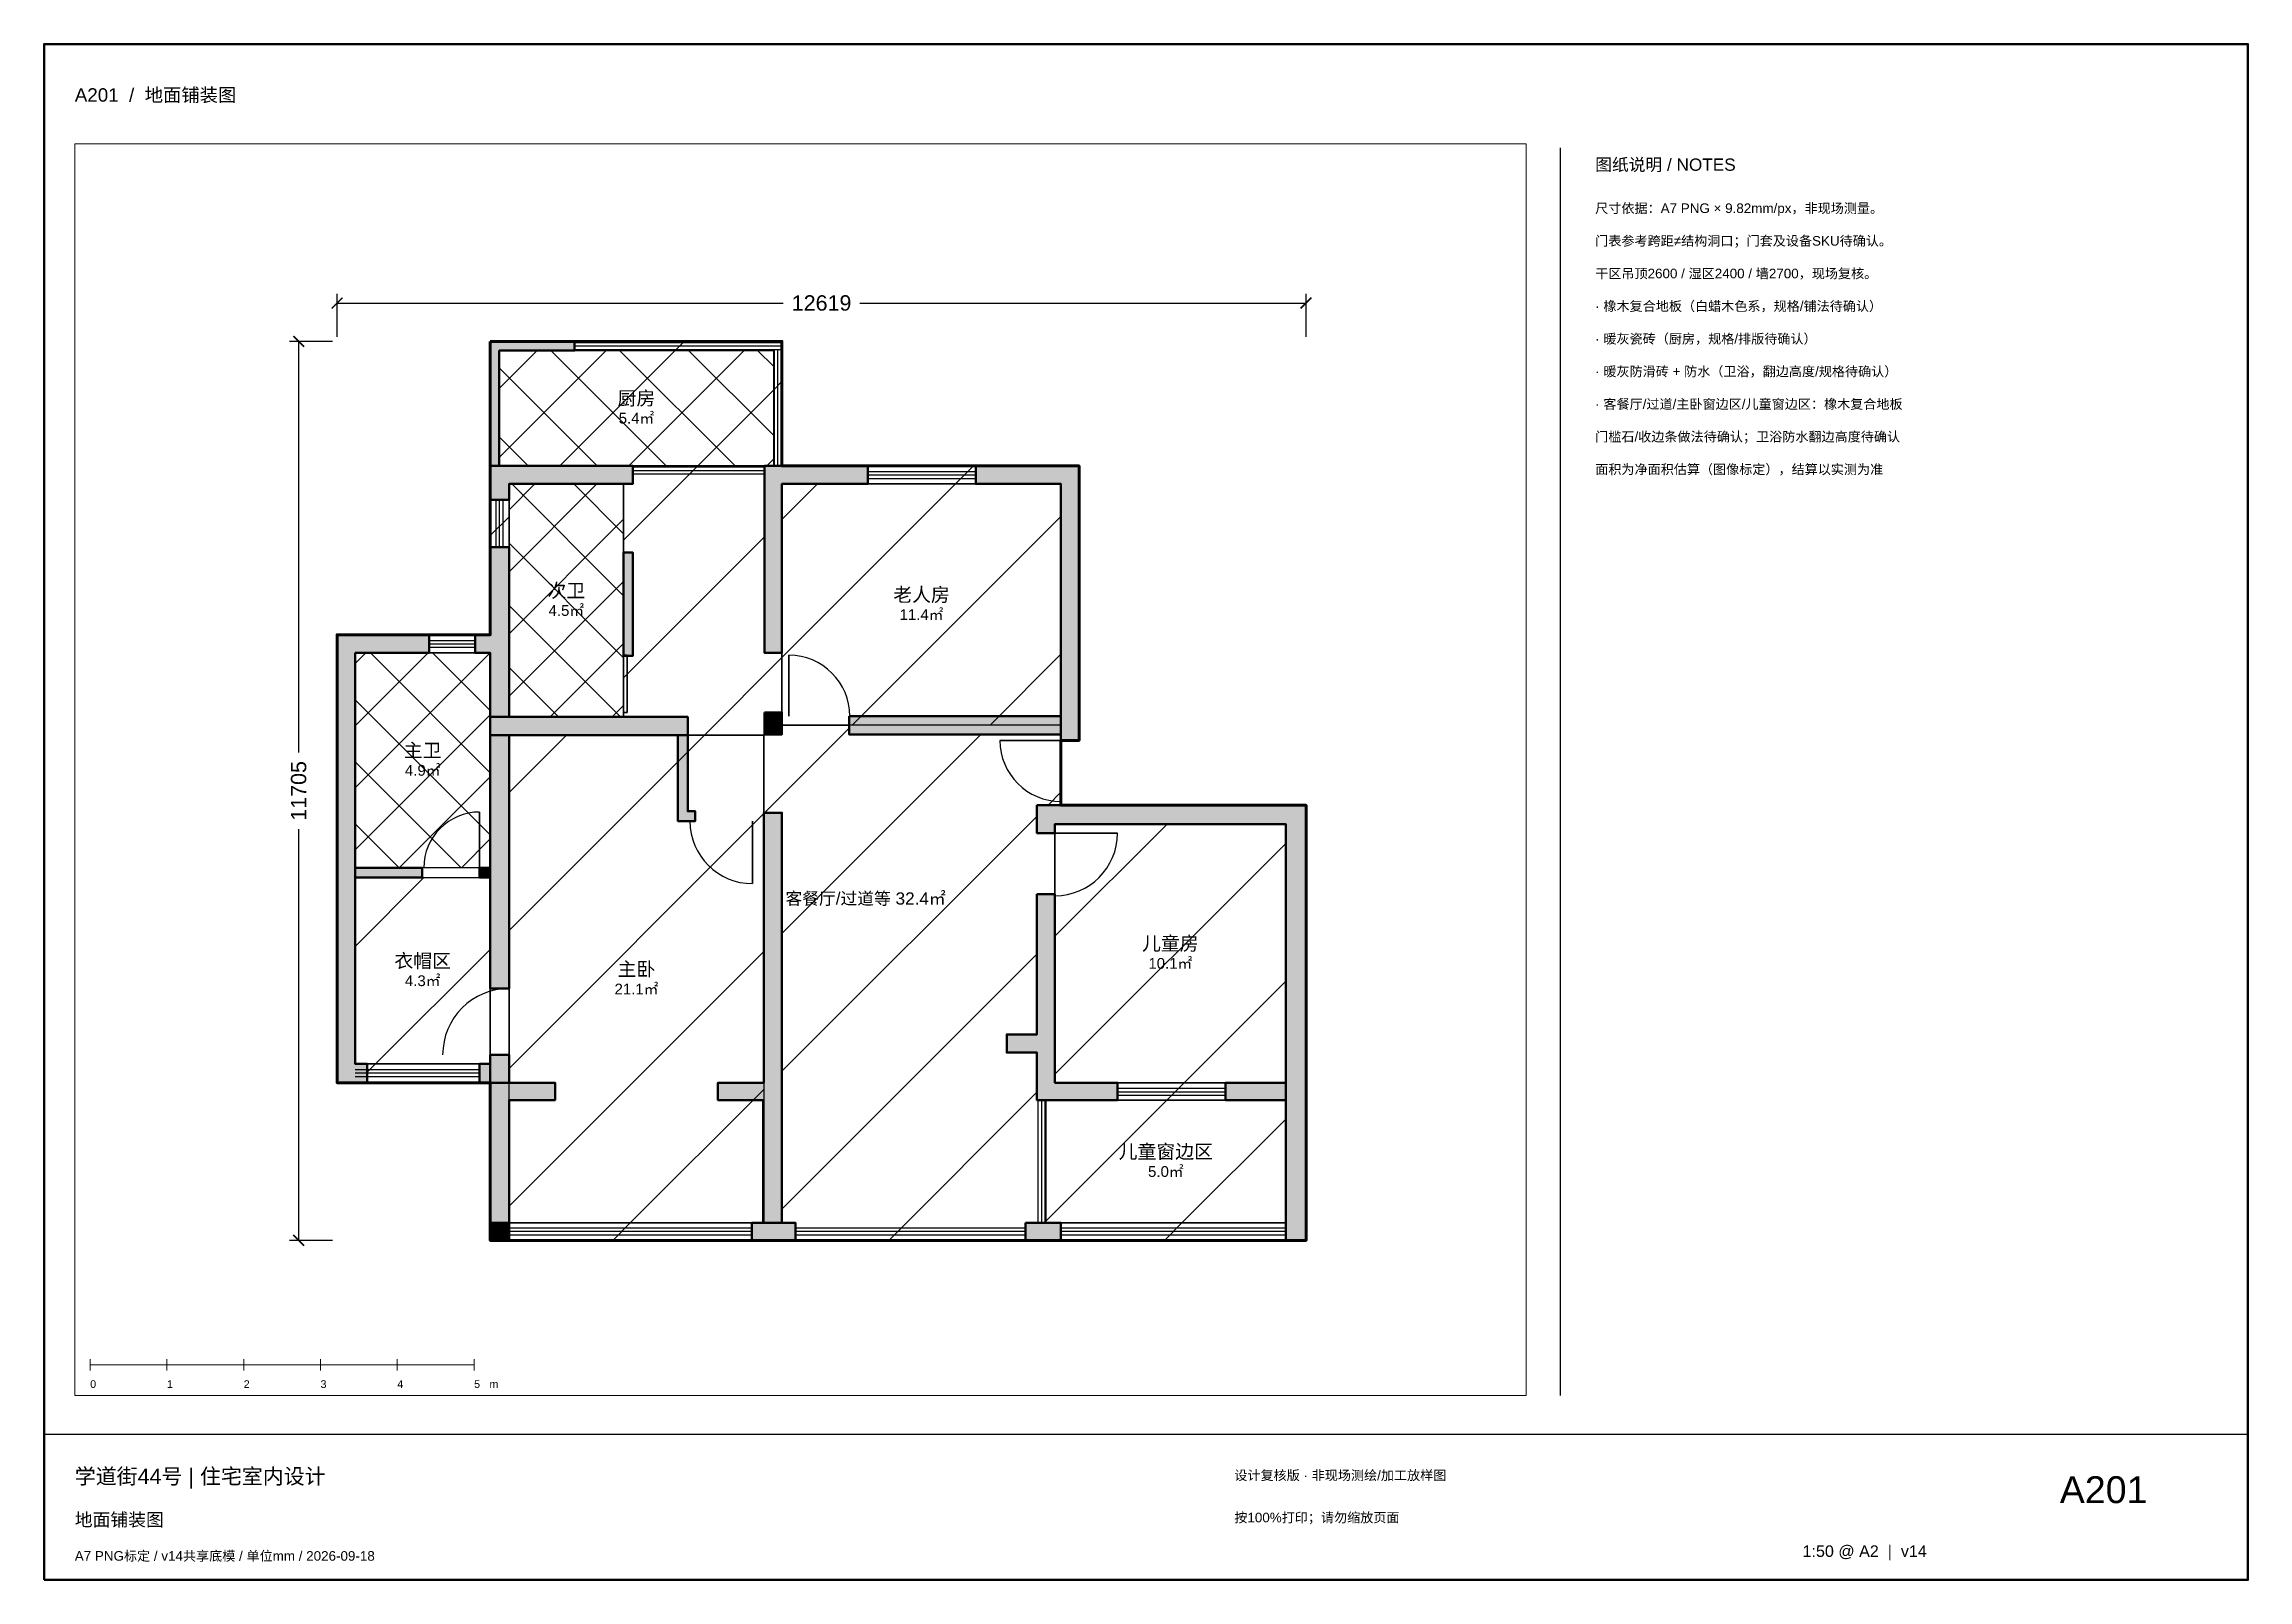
# Paper-space layout 'A201' of a CAD drawing. Header units: millimetres. Extents: x 10 to 584, y 10 to 410.
# The model-space entities are those that its viewports show. They can reach past a viewport. Long polylines and large blocks are cut down to what shows.
import ezdxf
from ezdxf.enums import TextEntityAlignment as Align

# ---------------------------------------------------------------- set-up
doc = ezdxf.new("R2010")
doc.units = ezdxf.units.MM
for name, color, linetype, lineweight in [('A-DIMS', 7, 'Continuous', 18), ('A-DOOR', 7, 'Continuous', 25), ('A-FLOR', 7, 'Continuous', 25), ('A-FRAME', 7, 'Continuous', 25), ('A-TEXT', 7, 'Continuous', 18), ('A-VPORT', 7, 'Continuous', 25), ('A-WALL', 7, 'Continuous', 50), ('A-WINDOW', 7, 'Continuous', 25)]:
    doc.layers.add(name, color=color, linetype=linetype, lineweight=lineweight)
doc.styles.add('CN', font='Arial Unicode.ttf')
doc.dimstyles.new('ARCH', dxfattribs={"dimtxt": 200, "dimasz": 140, "dimexe": 120, "dimexo": 60, "dimgap": 60, "dimtad": 1, "dimdec": 0, "dimtxsty": 'CN', "dimblk": 'ARCHTICK', "dimcen": 2.5, "dimazin": 3, "dimtfac": 1, "dimtmove": 0, "dimatfit": 3})

# ---------------------------------------------------------------- blocks, each defined once
blk = doc.blocks.new('_ARCHTICK')
at = {"color": 0, "linetype": 'BYBLOCK', "const_width": 0.15}
blk.add_lwpolyline([(-0.5, -0.5), (0.5, 0.5)], dxfattribs=at)
blk = doc.blocks.new('*D1')
for p, q in [((0, 11765.44), (0, 12325.44)), ((0, 12205.44), (5809.35, 12205.44)), ((6809.35, 12205.44), (12618.7, 12205.44)), ((12618.7, 11765.44), (12618.7, 12325.44))]:
    blk.add_line(p, q)
at = {"layer": 'Defpoints'}
for p in [(0, 12205.44), (0, 11705.44), (12618.7, 11705.44)]:
    blk.add_point(p, dxfattribs=at)
at = {"layer": 'A-DIMS', "xscale": 140, "yscale": 140, "rotation": 180}
blk.add_blockref('_ARCHTICK', (0, 12205.44), dxfattribs=at)
at = {"layer": 'A-DIMS', "xscale": 140, "yscale": 140}
blk.add_blockref('_ARCHTICK', (12618.7, 12205.44), dxfattribs=at)
at = {"layer": 'A-DIMS', "insert": (6309.35, 12205.44), "char_height": 200, "attachment_point": 5, "style": 'CN'}
blk.add_mtext('12619', dxfattribs=at)
blk = doc.blocks.new('*D2')
for p, q in [((-60, 11705.44), (-620, 11705.44)), ((-500, 6352.72), (-500, 11705.44)), ((-500, 0), (-500, 5352.72)), ((-60, 0), (-620, 0))]:
    blk.add_line(p, q)
at = {"layer": 'Defpoints'}
for p in [(0, 11705.44), (-500, 0), (0, 0)]:
    blk.add_point(p, dxfattribs=at)
at = {"layer": 'A-DIMS', "xscale": 140, "yscale": 140}
for p, rotation in [((-500, 11705.44), 90), ((-500, 0), 270)]:
    blk.add_blockref('_ARCHTICK', p, dxfattribs=dict(at, rotation=rotation))
at = {"layer": 'A-DIMS', "insert": (-500, 5852.72), "char_height": 200, "attachment_point": 5, "rotation": 90, "style": 'CN'}
blk.add_mtext('11705', dxfattribs=at)

msp = doc.modelspace()

# ---------------------------------------------------------------- hatches: boundary and pattern name
at = {"layer": 'A-FLOR'}
h = msp.add_hatch(dxfattribs=at)
h.set_pattern_fill('ANSI37', scale=200)
h.paths.add_polyline_path([(2111.3, 11587.6), (5685.78, 11587.6), (5685.78, 10085.14), (2111.3, 10085.14)])
h = msp.add_hatch(dxfattribs=at)
h.set_pattern_fill('ANSI31', scale=400)
h.paths.add_polyline_path([(5793.8, 11705.44), (5793.8, 10085.14), (5685.78, 10085.14), (5685.78, 11587.6), (3093.3, 11587.6), (3093.3, 11705.44)])
h = msp.add_hatch(dxfattribs=at)
h.set_pattern_fill('ANSI31', scale=400)
h.paths.add_polyline_path([(9427.2, 5666.14), (9112.96, 5666.14), (9112.96, 5302.8), (9348.64, 5302.8), (9348.64, 4507.38), (9112.96, 4507.38), (9112.96, 2680.86), (8720.16, 2680.86), (8720.16, 2445.18), (9112.96, 2445.18), (9112.96, 1826.52), (9230.8, 1826.52), (9230.8, 225.86), (8965.66, 225.86), (8965.66, 0), (5970.56, 0), (5970.56, 225.86), (5793.8, 225.86), (5793.8, 5567.94), (5558.12, 5567.94), (5558.12, 6579.4), (4566.3, 6579.4), (4566.3, 6815.08), (3731.6, 6815.08), (3731.6, 7610.5), (3849.44, 7610.5), (3849.44, 8955.84), (3731.6, 8955.84), (3731.6, 9849.46), (3849.44, 9849.46), (3849.44, 10085.14), (5567.94, 10085.14), (5567.94, 7649.78), (5793.8, 7649.78), (5793.8, 6874), (5567.94, 6874), (5567.94, 6589.22), (5793.8, 6589.22), (5793.8, 6707.06), (6667.78, 6707.06), (6667.78, 6589.22), (9427.2, 6589.22), (9427.2, 6510.66)])
h = msp.add_hatch(dxfattribs=at)
h.set_pattern_fill('ANSI31', scale=400)
h.paths.add_polyline_path([(8317.54, 10085.14), (8317.54, 9849.46), (6913.28, 9849.46), (6913.28, 10085.14)])
h = msp.add_hatch(dxfattribs=at)
h.set_pattern_fill('ANSI37', scale=180)
h.paths.add_polyline_path([(2238.96, 9849.46), (3731.6, 9849.46), (3731.6, 6815.08), (2238.96, 6815.08)])
h = msp.add_hatch(dxfattribs=at)
h.set_pattern_fill('ANSI31', scale=400)
h.paths.add_polyline_path([(5793.8, 9849.46), (9427.2, 9849.46), (9427.2, 6707.06), (5793.8, 6707.06)])
h = msp.add_hatch(dxfattribs=at)
h.set_pattern_fill('ANSI31', scale=400)
h.paths.add_polyline_path([(1993.46, 9643.24), (2238.96, 9643.24), (2238.96, 9024.58), (1993.46, 9024.58)])
h = msp.add_hatch(dxfattribs=at)
h.set_pattern_fill('ANSI31', scale=400)
h.paths.add_polyline_path([(1797.06, 7885.46), (1797.06, 7649.78), (1198.04, 7649.78), (1198.04, 7885.46)])
h = msp.add_hatch(dxfattribs=at)
h.set_pattern_fill('ANSI37', scale=180)
h.paths.add_polyline_path([(235.68, 7649.78), (1993.46, 7649.78), (1993.46, 4851.08), (235.68, 4851.08)])
h = msp.add_hatch(dxfattribs=at)
h.set_pattern_fill('ANSI31', scale=400)
h.paths.add_polyline_path([(2238.96, 6579.4), (5558.12, 6579.4), (5558.12, 225.86), (2238.96, 225.86)])
h = msp.add_hatch(dxfattribs=at)
h.set_pattern_fill('ANSI31', scale=400)
h.paths.add_polyline_path([(9348.64, 5420.64), (12353.56, 5420.64), (12353.56, 2052.38), (9348.64, 2052.38)])
h = msp.add_hatch(dxfattribs=at)
h.set_pattern_fill('ANSI31', scale=400)
h.paths.add_polyline_path([(235.68, 4723.42), (1993.46, 4723.42), (1993.46, 2297.88), (235.68, 2297.88)])
h = msp.add_hatch(dxfattribs=at)
h.set_pattern_fill('ANSI31', scale=400)
h.paths.add_polyline_path([(1993.46, 2415.72), (1993.46, 3279.88), (2238.96, 3279.88), (2238.96, 2415.72)])
h = msp.add_hatch(dxfattribs=at)
h.set_pattern_fill('ANSI31', scale=400)
h.paths.add_polyline_path([(392.8, 2052.38), (392.8, 2297.88), (1855.98, 2297.88), (1855.98, 2052.38)])
h = msp.add_hatch(dxfattribs=at)
h.set_pattern_fill('ANSI31', scale=400)
h.paths.add_polyline_path([(11567.96, 2052.38), (11567.96, 1826.52), (10163.7, 1826.52), (10163.7, 2052.38)])
h = msp.add_hatch(dxfattribs=at)
h.set_pattern_fill('ANSI31', scale=400)
h.paths.add_polyline_path([(9230.8, 1826.52), (12353.56, 1826.52), (12353.56, 225.86), (9230.8, 225.86)])
h = msp.add_hatch(dxfattribs=at)
h.set_pattern_fill('ANSI31', scale=400)
h.paths.add_polyline_path([(2238.96, 0), (2238.96, 225.86), (5401, 225.86), (5401, 0)])
h = msp.add_hatch(dxfattribs=at)
h.set_pattern_fill('ANSI31', scale=400)
h.paths.add_polyline_path([(9427.2, 0), (9427.2, 225.86), (12353.56, 225.86), (12353.56, 0)])
at = {"layer": 'A-WALL'}
for points in [[(1993.46, 11705.44), (3093.3, 11705.44), (3093.3, 11587.6), (2111.3, 11587.6), (2111.3, 10085.14), (1993.46, 10085.14)], [(1993.46, 10085.14), (3849.44, 10085.14), (3849.44, 9849.46), (2238.96, 9849.46), (2238.96, 9643.24), (1993.46, 9643.24)], [(5567.94, 10085.14), (6913.28, 10085.14), (6913.28, 9849.46), (5793.8, 9849.46), (5793.8, 7649.78), (5567.94, 7649.78)], [(8317.54, 10085.14), (9662.88, 10085.14), (9662.88, 6510.66), (9427.2, 6510.66), (9427.2, 9849.46), (8317.54, 9849.46)], [(1993.46, 9024.58), (2238.96, 9024.58), (2238.96, 6815.08), (1993.46, 6815.08), (1993.46, 7649.78), (1797.06, 7649.78), (1797.06, 7885.46), (1993.46, 7885.46)], [(3731.6, 8955.84), (3849.44, 8955.84), (3849.44, 7610.5), (3731.6, 7610.5)], [(0, 7885.46), (1198.04, 7885.46), (1198.04, 7649.78), (235.68, 7649.78), (235.68, 2297.88), (392.8, 2297.88), (392.8, 2052.38), (0, 2052.38)], [(1993.46, 6815.08), (4566.3, 6815.08), (4566.3, 6579.4), (1993.46, 6579.4)], [(5567.94, 6874), (5793.8, 6874), (5793.8, 6589.22), (5567.94, 6589.22)], [(6667.78, 6824.9), (9427.2, 6824.9), (9427.2, 6589.22), (6667.78, 6589.22)], [(1993.46, 6579.4), (2238.96, 6579.4), (2238.96, 3279.88), (1993.46, 3279.88)], [(4438.64, 6579.4), (4566.3, 6579.4), (4566.3, 5587.58), (4664.5, 5587.58), (4664.5, 5459.92), (4438.64, 5459.92)], [(5558.12, 5567.94), (5793.8, 5567.94), (5793.8, 225.86), (5548.3, 225.86), (5548.3, 1826.52), (4959.1, 1826.52), (4959.1, 2052.38), (5558.12, 2052.38)], [(9112.96, 5666.14), (12618.7, 5666.14), (12618.7, 0), (12353.56, 0), (12353.56, 5420.64), (9348.64, 5420.64), (9348.64, 5302.8), (9112.96, 5302.8)], [(235.68, 4851.08), (1109.66, 4851.08), (1109.66, 4723.42), (235.68, 4723.42)], [(1855.98, 4851.08), (1993.46, 4851.08), (1993.46, 4723.42), (1855.98, 4723.42)], [(9112.96, 4507.38), (9348.64, 4507.38), (9348.64, 2052.38), (10163.7, 2052.38), (10163.7, 1826.52), (9112.96, 1826.52), (9112.96, 2445.18), (8720.16, 2445.18), (8720.16, 2680.86), (9112.96, 2680.86)], [(1855.98, 2297.88), (1993.46, 2297.88), (1993.46, 2415.72), (2238.96, 2415.72), (2238.96, 2052.38), (1855.98, 2052.38)], [(1993.46, 2415.72), (2238.96, 2415.72), (2238.96, 2052.38), (2837.98, 2052.38), (2837.98, 1826.52), (2238.96, 1826.52), (2238.96, 225.86), (1993.46, 225.86)], [(11567.96, 2052.38), (12353.56, 2052.38), (12353.56, 1826.52), (11567.96, 1826.52)], [(1993.46, 225.86), (2238.96, 225.86), (2238.96, 0), (1993.46, 0)], [(5401, 225.86), (5970.56, 225.86), (5970.56, 0), (5401, 0)], [(8965.66, 225.86), (9427.2, 225.86), (9427.2, 0), (8965.66, 0)]]:
    msp.add_hatch(color=8, dxfattribs=at).paths.add_polyline_path(points)

# ---------------------------------------------------------------- linework, layer by layer
at = {"layer": 'A-DOOR', "lineweight": 35}
for p, q in [((5882.18, 6824.9), (5882.18, 7620.32)), ((9427.2, 6510.66), (8631.78, 6510.66)), ((1855.98, 4851.08), (1855.98, 5577.76)), ((5410.82, 5459.92), (5410.82, 4644.86)), ((9348.64, 5302.8), (10163.7, 5302.8)), ((2238.96, 2415.72), (2238.96, 3279.88))]:
    msp.add_line(p, q, dxfattribs=at)
msp.add_lwpolyline([(3731.6, 6874), (3776.6, 6874), (3776.6, 7620.32), (3731.6, 7620.32)], close=True, dxfattribs=at)
at = {"layer": 'A-DOOR'}
for centre, radius, start, end in [((5882.18, 6824.9), 795.42, 0, 90), ((9427.2, 6510.66), 795.42, 180, -90), ((1855.98, 4851.08), 726.68, 90, 180), ((5410.82, 5459.92), 815.06, 180, -90), ((9348.64, 5302.8), 815.06, -90, 0), ((2238.96, 2415.72), 864.16, 90, 180)]:
    msp.add_arc(centre, radius, start, end, dxfattribs=at)
at = {"layer": 'A-FLOR', "lineweight": 25}
for points in [[(2111.3, 11587.6), (5685.78, 11587.6), (5685.78, 10085.14), (2111.3, 10085.14)], [(5793.8, 11705.44), (5793.8, 10085.14), (5685.78, 10085.14), (5685.78, 11587.6), (3093.3, 11587.6), (3093.3, 11705.44)], [(9427.2, 5666.14), (9112.96, 5666.14), (9112.96, 5302.8), (9348.64, 5302.8), (9348.64, 4507.38), (9112.96, 4507.38), (9112.96, 2680.86), (8720.16, 2680.86), (8720.16, 2445.18), (9112.96, 2445.18), (9112.96, 1826.52), (9230.8, 1826.52), (9230.8, 225.86), (8965.66, 225.86), (8965.66, 0), (5970.56, 0), (5970.56, 225.86), (5793.8, 225.86), (5793.8, 5567.94), (5558.12, 5567.94), (5558.12, 6579.4), (4566.3, 6579.4), (4566.3, 6815.08), (3731.6, 6815.08), (3731.6, 7610.5), (3849.44, 7610.5), (3849.44, 8955.84), (3731.6, 8955.84), (3731.6, 9849.46), (3849.44, 9849.46), (3849.44, 10085.14), (5567.94, 10085.14), (5567.94, 7649.78), (5793.8, 7649.78), (5793.8, 6874), (5567.94, 6874), (5567.94, 6589.22), (5793.8, 6589.22), (5793.8, 6707.06), (6667.78, 6707.06), (6667.78, 6589.22), (9427.2, 6589.22), (9427.2, 6510.66)], [(8317.54, 10085.14), (8317.54, 9849.46), (6913.28, 9849.46), (6913.28, 10085.14)], [(2238.96, 9849.46), (3731.6, 9849.46), (3731.6, 6815.08), (2238.96, 6815.08)], [(5793.8, 9849.46), (9427.2, 9849.46), (9427.2, 6707.06), (5793.8, 6707.06)], [(1993.46, 9643.24), (2238.96, 9643.24), (2238.96, 9024.58), (1993.46, 9024.58)], [(1797.06, 7885.46), (1797.06, 7649.78), (1198.04, 7649.78), (1198.04, 7885.46)], [(235.68, 7649.78), (1993.46, 7649.78), (1993.46, 4851.08), (235.68, 4851.08)], [(2238.96, 6579.4), (5558.12, 6579.4), (5558.12, 225.86), (2238.96, 225.86)], [(9348.64, 5420.64), (12353.56, 5420.64), (12353.56, 2052.38), (9348.64, 2052.38)], [(235.68, 4723.42), (1993.46, 4723.42), (1993.46, 2297.88), (235.68, 2297.88)], [(1993.46, 2415.72), (1993.46, 3279.88), (2238.96, 3279.88), (2238.96, 2415.72)], [(392.8, 2052.38), (392.8, 2297.88), (1855.98, 2297.88), (1855.98, 2052.38)], [(11567.96, 2052.38), (11567.96, 1826.52), (10163.7, 1826.52), (10163.7, 2052.38)], [(9230.8, 1826.52), (12353.56, 1826.52), (12353.56, 225.86), (9230.8, 225.86)], [(2238.96, 0), (2238.96, 225.86), (5401, 225.86), (5401, 0)], [(9427.2, 0), (9427.2, 225.86), (12353.56, 225.86), (12353.56, 0)]]:
    msp.add_lwpolyline(points, close=True, dxfattribs=at)
at = {"layer": 'A-WALL', "lineweight": 70}
msp.add_lwpolyline([(1993.46, 11705.44), (5793.8, 11705.44), (5793.8, 10085.14), (9662.88, 10085.14), (9662.88, 6510.66), (9427.2, 6510.66), (9427.2, 5666.14), (12618.7, 5666.14), (12618.7, 0), (1993.46, 0), (1993.46, 2052.38), (0, 2052.38), (0, 7885.46), (1993.46, 7885.46)], close=True, dxfattribs=at)
at = {"layer": 'A-WALL', "lineweight": 50}
for points in [[(1993.46, 11705.44), (3093.3, 11705.44), (3093.3, 11587.6), (2111.3, 11587.6), (2111.3, 10085.14), (1993.46, 10085.14)], [(1993.46, 10085.14), (3849.44, 10085.14), (3849.44, 9849.46), (2238.96, 9849.46), (2238.96, 9643.24), (1993.46, 9643.24)], [(5567.94, 10085.14), (6913.28, 10085.14), (6913.28, 9849.46), (5793.8, 9849.46), (5793.8, 7649.78), (5567.94, 7649.78)], [(8317.54, 10085.14), (9662.88, 10085.14), (9662.88, 6510.66), (9427.2, 6510.66), (9427.2, 9849.46), (8317.54, 9849.46)], [(1993.46, 9024.58), (2238.96, 9024.58), (2238.96, 6815.08), (1993.46, 6815.08), (1993.46, 7649.78), (1797.06, 7649.78), (1797.06, 7885.46), (1993.46, 7885.46)], [(3731.6, 8955.84), (3849.44, 8955.84), (3849.44, 7610.5), (3731.6, 7610.5)], [(0, 7885.46), (1198.04, 7885.46), (1198.04, 7649.78), (235.68, 7649.78), (235.68, 2297.88), (392.8, 2297.88), (392.8, 2052.38), (0, 2052.38)], [(1993.46, 6815.08), (4566.3, 6815.08), (4566.3, 6579.4), (1993.46, 6579.4)], [(5567.94, 6874), (5793.8, 6874), (5793.8, 6589.22), (5567.94, 6589.22)], [(6667.78, 6824.9), (9427.2, 6824.9), (9427.2, 6589.22), (6667.78, 6589.22)], [(1993.46, 6579.4), (2238.96, 6579.4), (2238.96, 3279.88), (1993.46, 3279.88)], [(4438.64, 6579.4), (4566.3, 6579.4), (4566.3, 5587.58), (4664.5, 5587.58), (4664.5, 5459.92), (4438.64, 5459.92)], [(5558.12, 5567.94), (5793.8, 5567.94), (5793.8, 225.86), (5548.3, 225.86), (5548.3, 1826.52), (4959.1, 1826.52), (4959.1, 2052.38), (5558.12, 2052.38)], [(9112.96, 5666.14), (12618.7, 5666.14), (12618.7, 0), (12353.56, 0), (12353.56, 5420.64), (9348.64, 5420.64), (9348.64, 5302.8), (9112.96, 5302.8)], [(235.68, 4851.08), (1109.66, 4851.08), (1109.66, 4723.42), (235.68, 4723.42)], [(1855.98, 4851.08), (1993.46, 4851.08), (1993.46, 4723.42), (1855.98, 4723.42)], [(9112.96, 4507.38), (9348.64, 4507.38), (9348.64, 2052.38), (10163.7, 2052.38), (10163.7, 1826.52), (9112.96, 1826.52), (9112.96, 2445.18), (8720.16, 2445.18), (8720.16, 2680.86), (9112.96, 2680.86)], [(1855.98, 2297.88), (1993.46, 2297.88), (1993.46, 2415.72), (2238.96, 2415.72), (2238.96, 2052.38), (1855.98, 2052.38)], [(1993.46, 2415.72), (2238.96, 2415.72), (2238.96, 2052.38), (2837.98, 2052.38), (2837.98, 1826.52), (2238.96, 1826.52), (2238.96, 225.86), (1993.46, 225.86)], [(11567.96, 2052.38), (12353.56, 2052.38), (12353.56, 1826.52), (11567.96, 1826.52)], [(1993.46, 225.86), (2238.96, 225.86), (2238.96, 0), (1993.46, 0)], [(5401, 225.86), (5970.56, 225.86), (5970.56, 0), (5401, 0)], [(8965.66, 225.86), (9427.2, 225.86), (9427.2, 0), (8965.66, 0)]]:
    msp.add_lwpolyline(points, close=True, dxfattribs=at)
at = {"layer": 'A-WINDOW'}
for p, q in [((3093.3, 11691.52), (5793.8, 11691.52)), ((3093.3, 11601.52), (5793.8, 11601.52)), ((5689.88, 11587.6), (5689.88, 10085.14)), ((5779.88, 11587.6), (5779.88, 10085.14)), ((3849.44, 10071.22), (5567.94, 10071.22)), ((3849.44, 9981.22), (5567.94, 9981.22)), ((6913.28, 10012.3), (8317.54, 10012.3)), ((6913.28, 9922.3), (8317.54, 9922.3)), ((2066.3, 9643.24), (2066.3, 9024.58)), ((2156.3, 9643.24), (2156.3, 9024.58)), ((1198.04, 7812.62), (1797.06, 7812.62)), ((1198.04, 7722.62), (1797.06, 7722.62)), ((235.68, 2225.04), (1855.98, 2225.04)), ((235.68, 2135.04), (1855.98, 2135.04)), ((9126.88, 1826.52), (9126.88, 225.86)), ((9216.88, 1826.52), (9216.88, 225.86)), ((10163.7, 1979.54), (11567.96, 1979.54)), ((10163.7, 1889.54), (11567.96, 1889.54)), ((2238.96, 162.84), (5401, 162.84)), ((2238.96, 72.84), (5401, 72.84)), ((5970.56, 162.84), (8965.66, 162.84)), ((5970.56, 72.84), (8965.66, 72.84)), ((9427.2, 162.84), (12353.56, 162.84)), ((9427.2, 72.84), (12353.56, 72.84))]:
    msp.add_line(p, q, dxfattribs=at)
at = {"layer": 'A-WINDOW', "lineweight": 25}
for p, q in [((3093.3, 11646.52), (5793.8, 11646.52)), ((5734.88, 11587.6), (5734.88, 10085.14)), ((3849.44, 10026.22), (5567.94, 10026.22)), ((6913.28, 9967.3), (8317.54, 9967.3)), ((2111.3, 9643.24), (2111.3, 9024.58)), ((1198.04, 7767.62), (1797.06, 7767.62)), ((235.68, 2180.04), (1855.98, 2180.04)), ((9171.88, 1826.52), (9171.88, 225.86)), ((10163.7, 1934.54), (11567.96, 1934.54)), ((2238.96, 117.84), (5401, 117.84)), ((5970.56, 117.84), (8965.66, 117.84)), ((9427.2, 117.84), (12353.56, 117.84))]:
    msp.add_line(p, q, dxfattribs=at)

# ---------------------------------------------------------------- texts
at = {"layer": 'A-TEXT', "true_color": 0x121212, "style": 'CN'}
for s, height, p in [('厨房', 180, (3898.54, 10966.37)), ('5.4㎡', 140, (3898.54, 10706.37)), ('次卫', 180, (2985.28, 8462.27)), ('老人房', 180, (7610.5, 8408.26)), ('4.5㎡', 140, (2985.28, 8202.27)), ('11.4㎡', 140, (7610.5, 8148.26)), ('主卫', 180, (1114.57, 6380.43)), ('4.9㎡', 140, (1114.57, 6120.43)), ('客餐厅/过道等 32.4㎡', 160, (6882.57, 4451.73)), ('衣帽区', 180, (1114.57, 3640.65)), ('儿童房', 180, (10851.1, 3866.51)), ('4.3㎡', 140, (1114.57, 3380.65)), ('主卧', 180, (3898.54, 3532.63)), ('10.1㎡', 140, (10851.1, 3606.51)), ('21.1㎡', 140, (3898.54, 3272.63)), ('儿童窗边区', 180, (10792.18, 1156.19)), ('5.0㎡', 140, (10792.18, 896.19))]:
    msp.add_text(s, height=height, dxfattribs=at).set_placement(p, align=Align.MIDDLE_CENTER)

# ---------------------------------------------------------------- dimensions: what is measured, and where the dimension line sits
at = {"layer": 'A-DIMS', "true_color": 0x121212}
dim = msp.add_linear_dim(base=(0, 12205.44), p1=(0, 11705.44), p2=(12618.7, 11705.44), dimstyle='ARCH', dxfattribs=at)
dim.commit()
dim.dimension.update_dxf_attribs({"geometry": '*D1', "text_midpoint": (6309.35, 12205.44)})
dim = msp.add_linear_dim(base=(-500, 0), p1=(0, 0), p2=(0, 11705.44), angle=90, dimstyle='ARCH', dxfattribs=at)
dim.commit()
dim.dimension.update_dxf_attribs({"geometry": '*D2', "text_midpoint": (-500, 5852.72)})

psp = doc.layouts.new('A201')

# ---------------------------------------------------------------- linework, layer by layer
at = {"layer": 'A-DIMS'}
for p, q in [((22, 64.5), (22, 67.5)), ((22, 66), (122, 66)), ((42, 64.5), (42, 67.5)), ((62, 64.5), (62, 67.5)), ((82, 64.5), (82, 67.5)), ((102, 64.5), (102, 67.5)), ((122, 64.5), (122, 67.5))]:
    psp.add_line(p, q, dxfattribs=at)
at = {"layer": 'A-FRAME'}
for p, q in [((405, 58), (405, 383)), ((10, 48), (584, 48))]:
    psp.add_line(p, q, dxfattribs=at)
at = {"layer": 'A-FRAME', "lineweight": 50}
psp.add_lwpolyline([(10, 10), (584, 10), (584, 410), (10, 410)], close=True, dxfattribs=at)

# ---------------------------------------------------------------- texts
at = {"layer": 'A-TEXT', "true_color": 0x121212, "style": 'CN'}
for s, height, p in [('A201  /  地面铺装图', 3.5, (18, 395)), ('图纸说明 / NOTES', 3.2, (414, 377)), ('尺寸依据：A7 PNG × 9.82mm/px，非现场测量。', 2.5, (414, 366)), ('门表参考跨距≠结构洞口；门套及设备SKU待确认。', 2.5, (414, 357.5)), ('干区吊顶2600 / 湿区2400 / 墙2700，现场复核。', 2.5, (414, 349)), ('· 橡木复合地板（白蜡木色系，规格/铺法待确认）', 2.5, (414, 340.5)), ('· 暖灰瓷砖（厨房，规格/排版待确认）', 2.5, (414, 332)), ('· 暖灰防滑砖 + 防水（卫浴，翻边高度/规格待确认）', 2.5, (414, 323.5)), ('· 客餐厅/过道/主卧窗边区/儿童窗边区：橡木复合地板', 2.5, (414, 315)), ('门槛石/收边条做法待确认；卫浴防水翻边高度待确认', 2.5, (414, 306.5)), ('面积为净面积估算（图像标定），结算以实测为准', 2.5, (414, 298)), ('0', 2, (22, 60)), ('1', 2, (42, 60)), ('2', 2, (62, 60)), ('3', 2, (82, 60)), ('4', 2, (102, 60)), ('5', 2, (122, 60)), ('m', 2, (126, 60)), ('学道街44号 | 住宅室内设计', 4, (18, 35)), ('设计复核版 · 非现场测绘/加工放样图', 2.5, (320, 36)), ('A201', 7, (535, 30)), ('地面铺装图', 3.4, (18, 24)), ('按100%打印；请勿缩放页面', 2.5, (320, 25)), ('A7 PNG标定 / v14共享底模 / 单位mm / 2026-09-18', 2.5, (18, 15)), ('1:50 @ A2  |  v14', 3, (468, 16))]:
    psp.add_text(s, height=height, dxfattribs=at).set_placement(p)

# ---------------------------------------------------------------- viewports
at = {"layer": 'A-VPORT'}
psp.add_viewport(center=(207, 221), size=(378, 326), view_center_point=(6034.15, 6127.92), view_height=16300, dxfattribs=at)

doc.saveas('drawing.dxf')
